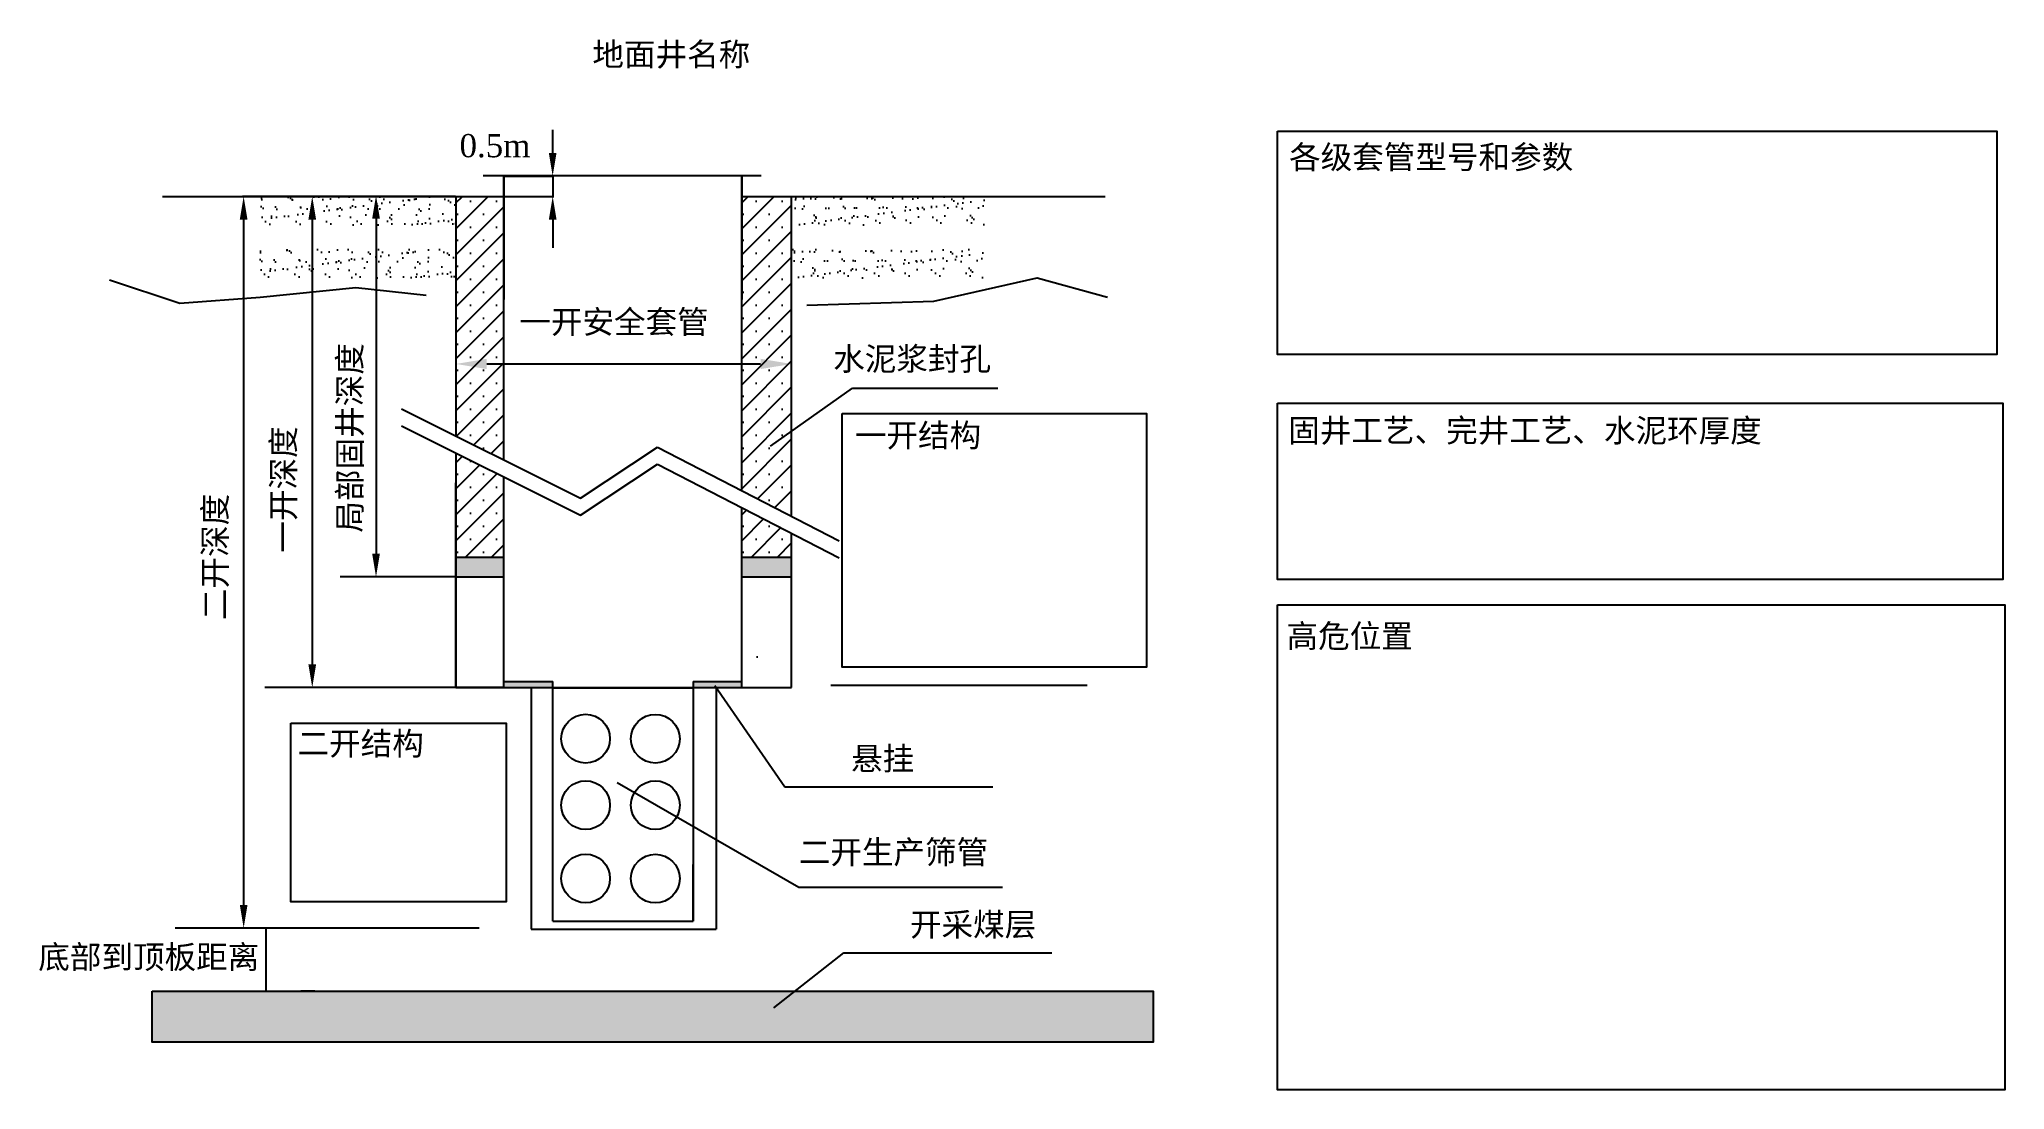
# Model space of a CAD drawing. Header units: millimetres. Extents: x 552 to 3100, y -360 to 1001.
import ezdxf

# ---------------------------------------------------------------- set-up
doc = ezdxf.new("R2010")
doc.units = ezdxf.units.MM

msp = doc.modelspace()

# ---------------------------------------------------------------- hatches: boundary and pattern name
h = msp.add_hatch()
h.set_pattern_fill('AR-SAND', color=256, scale=0.5, style=0)
h.paths.add_polyline_path([(1092.4, 797.6), (838.8, 797.6), (838.8, 760.8), (1092.4, 760.8)])
h.paths.add_polyline_path([(1783.2, 797.6), (1527.4, 797.6), (1527.4, 760.8), (1783.2, 760.8)])
h = msp.add_hatch()
h.set_pattern_fill('SACNCR', color=256, scale=10, style=0)
h.paths.add_polyline_path([(1092.4, 487.4), (1154.5, 456.3), (1154.5, 797.6), (1092.4, 797.6)])
h.paths.add_polyline_path([(1462.9, 416.5), (1527.4, 383.2), (1527.4, 797.6), (1462.9, 797.6)])
h.paths.add_polyline_path([(1092.4, 330.4), (1154.5, 330.4), (1154.5, 434.2), (1092.4, 465.3)])
h.paths.add_polyline_path([(1462.9, 330.4), (1527.4, 330.4), (1527.4, 361.1), (1462.9, 394.4)])
h = msp.add_hatch()
h.set_pattern_fill('AR-SAND', color=256, scale=10, style=0)
h.paths.add_polyline_path([(1154.5, 797.6), (1092.4, 797.6), (1092.4, 161.2), (1154.5, 161.2)])
h.paths.add_polyline_path([(1527.4, 797.6), (1462.9, 797.6), (1462.9, 161.2), (1527.4, 161.2)])
h = msp.add_hatch()
h.set_pattern_fill('AR-SAND', color=256, scale=0.5, style=0)
h.set_pattern_definition([(37.5, (-1.534, -68.505), (-0.80002, 24.47066), [0, -19.304, 0, -21.59, 0, -20.6375]), (7.5, (-1.534, -68.505), (22.47616, 35.84126), [0, -10.414, 0, -17.399, 0, -6.6675]), (327.5, (-17.155, -68.505), (39.54962, 0.07186), [0, -6.35, 0, -22.86, 0, -29.845]), (317.5, (-17.155, -68.505), (38.1778, 11.14647), [0, -3.175, 0, -14.986, 0, -17.145])])
h.paths.add_polyline_path([(1090.8, 729.1), (837.3, 729.1), (837.3, 692.3), (1090.8, 692.3)])
h.paths.add_polyline_path([(1781.6, 729.1), (1525.9, 729.1), (1525.9, 692.3), (1781.6, 692.3)])
h = msp.add_hatch(color=256)
h.paths.add_polyline_path([(1154.5, 330.4), (1092.4, 330.4), (1092.4, 304.6), (1154.5, 304.6)])
h.paths.add_polyline_path([(1527.4, 330.4), (1462.9, 330.4), (1462.9, 304.6), (1527.4, 304.6)])
h = msp.add_hatch()
h.set_pattern_fill('SACNCR', color=256, style=0)
h.paths.add_polyline_path([(1218, 161.2), (1218, 168.9), (1154.5, 168.9), (1154.5, 161.2)])
h.paths.add_polyline_path([(1462.9, 161.2), (1462.9, 168.9), (1400.1, 168.9), (1400.1, 161.2)])
msp.add_hatch(color=256).paths.add_polyline_path([(1996.1, -232), (698.6, -232), (698.6, -298.5), (1996.1, -298.5)])

# ---------------------------------------------------------------- linework, layer by layer
for p, q in [((1217.8, 854.1), (1217.8, 884.1)), ((1127.7, 824.7), (1488.2, 824.7)), ((1154.5, 456.3), (1154.5, 824.7)), ((1154.5, 824.1), (1154.5, 664)), ((1155.2, 824.1), (1219.1, 824.1)), ((1217.8, 824.1), (1217.8, 797.6)), ((1462.9, 416.5), (1462.9, 824.7)), ((1462.9, 824.1), (1462.9, 664)), ((712, 797.6), (1154.5, 797.6)), ((844.1, 797.6), (815.9, 797.6)), ((1091.7, 797.6), (844.7, 797.6)), ((1092.4, 797.6), (1092.4, 487.4)), ((1155.2, 797.6), (1219.1, 797.6)), ((1462.9, 797.6), (1933.9, 797.6)), ((1527.4, 383.2), (1527.4, 797.6)), ((817.2, 767.6), (817.2, -120.4)), ((906.1, 767.6), (906.1, 191.2)), ((988.8, 782.9), (988.8, 334.6)), ((1217.8, 767.6), (1217.8, 731.1)), ((1132.4, 580.6), (1487.4, 580.6)), ((1500, 473.9), (1606.6, 549.1)), ((1606.6, 549.1), (1794.7, 549.1)), ((1022, 522.5), (1254, 406.6)), ((1022, 500.4), (1254, 384.5)), ((1092.4, 465.3), (1092.4, 161.2)), ((1254, 406.6), (1353.5, 472.8)), ((1353.5, 472.8), (1589.2, 351.4)), ((1154.5, 161.2), (1154.5, 434.2)), ((1254, 384.5), (1353.5, 450.7)), ((1353.5, 450.7), (1589.2, 329.3)), ((1092.4, 161.8), (1092.4, 426.7)), ((1527.4, 383.2), (1527.4, 426.7)), ((1462.9, 161.2), (1462.9, 394.4)), ((1527.4, 161.2), (1527.4, 361.1)), ((1527.4, 161.8), (1527.4, 361.1)), ((1092.4, 330.4), (1154.5, 330.4)), ((1462.9, 330.4), (1527.4, 330.4)), ((1092.4, 304.6), (942.4, 304.6)), ((1092.4, 304.6), (1154.5, 304.6)), ((1462.9, 304.6), (1527.4, 304.6)), ((1091.7, 161.2), (844.7, 161.2)), ((1154.6, 161.2), (865.7, 161.2)), ((969.5, 161.2), (951.7, 161.2)), ((1053, 161.3), (987.5, 161.3)), ((1092.4, 161.2), (1527.4, 161.2)), ((1154.5, 168.9), (1218, 168.9)), ((1189.8, 161.2), (1189.8, -151.7)), ((1189.8, 160.6), (1189.8, 68.1)), ((1218, -141.6), (1218, 168.9)), ((1218, 161.1), (1400.1, 161.1)), ((1400.1, 168.9), (1400.1, -141.6)), ((1400.1, 168.9), (1462.9, 168.9)), ((1427.9, 163.9), (1518.8, 32.4)), ((1429.9, 161.2), (1429.9, -151.7)), ((1429.9, 160.6), (1429.9, 68.1)), ((1578.3, 164.4), (1910.7, 164.4)), ((1301.4, 38.1), (1536.8, -97.3)), ((1518.8, 32.4), (1788.4, 32.4)), ((1218, -141.6), (1218, -68.1)), ((1400.1, -141.6), (1400.1, -68.1)), ((1536.8, -97.3), (1800.8, -97.3)), ((1122.7, -150.4), (728.6, -150.4)), ((844.1, -150.4), (815.9, -150.4)), ((846, -149.7), (846, -232)), ((1189.8, -151.7), (1429.9, -151.7)), ((1218, -141.6), (1400.1, -141.6)), ((1504.3, -254), (1595.2, -182.6)), ((1595.2, -182.6), (1864.8, -182.6)), ((909.4, -232), (891.5, -232))]:
    msp.add_line(p, q)
for points in [[(2157.6, 882.5), (3089.9, 882.5), (3089.9, 592.7), (2157.6, 592.7)], [(1593, 516.5), (1987.4, 516.5), (1987.4, 187.6), (1593, 187.6)], [(2157.5, 530), (3097.9, 530), (3097.9, 301.1), (2157.5, 301.1)], [(2157.5, 268.6), (3100.1, 268.6), (3100.1, -359.9), (2157.5, -359.9)], [(878.2, 114.9), (1157.7, 114.9), (1157.7, -116.5), (878.2, -116.5)], [(698.6, -232), (1996.1, -232), (1996.1, -298.5), (698.6, -298.5)]]:
    msp.add_lwpolyline(points, close=True)
for points in [[(643.4, 689.8), (734.6, 659.5), (838.4, 667.1), (962.4, 679.7), (1053.6, 669.6)], [(1547.3, 656.9), (1711.8, 662), (1846, 692.3), (1937.2, 667.1)]]:
    msp.add_lwpolyline(points)
for centre in [(1260.5, 95), (1350.9, 94.9), (1260.5, 8.8), (1350.9, 8.8), (1260.5, -86.2), (1350.9, -86.3)]:
    msp.add_circle(centre, 31.6)
for points in [[(1212.8, 854.1), (1222.8, 854.1), (1217.8, 824.1)], [(812.2, 767.6), (822.2, 767.6), (817.2, 797.6)], [(901.1, 767.6), (911.1, 767.6), (906.1, 797.6)], [(983.8, 768.9), (993.8, 768.9), (988.8, 798.9)], [(1212.8, 767.6), (1222.8, 767.6), (1217.8, 797.6)], [(1132.4, 587.3), (1132.4, 574), (1092.4, 580.6)], [(1487.4, 587.3), (1487.4, 574), (1527.4, 580.6)], [(983.8, 334.6), (993.8, 334.6), (988.8, 304.6)], [(901.1, 191.2), (911.1, 191.2), (906.1, 161.2)], [(812.2, -120.4), (822.2, -120.4), (817.2, -150.4)]]:
    msp.add_solid(points)

# ---------------------------------------------------------------- texts
at = {"attachment_point": 1}
for s, insert, char_height, width in [('{\\fSimSun|b0|i0|c134|p2;地面井名称}', (1269.3, 996.8), 30, 722.469), ('{\\fSimSun|b0|i0|c134|p2;各级套管型号和参数}', (2172.5, 863.7), 30, 917.4), ('{\\fSimSun|b0|i0|c134|p54;\\H3x;水泥浆封孔}', (1581.5, 602.3), 10, 219.442), ('{\\fSimSun|b0|i0|c134|p54;\\H3x;固井工艺、完井工艺、水泥环厚度}', (2171.4, 509.4), 10, 926.429), ('{\\fSimSun|b0|i0|c134|p2;一开结构}', (1609.6, 503.1), 30, 377.834), ('{\\fSimSun|b0|i0|c134|p54;\\H3x;高危位置}', (2169.2, 243), 10, 930.944), ('{\\fSimSun|b0|i0|c134|p2;二开结构}', (887.1, 103.7), 30, 270.639), ('{\\fSimSun|b0|i0|c134|p54;\\H3x;悬挂}', (1604.6, 84.2), 10, 219.442), ('{\\fSimSun|b0|i0|c134|p54;二开生产筛管}', (1536.8, -37), 30, 270.913), ('{\\fSimSun|b0|i0|c134|p54;\\H3x;开采煤层}', (1681, -130.8), 10, 219.442)]:
    msp.add_mtext(s, dxfattribs=dict(at, insert=insert, char_height=char_height, width=width))
at = {"char_height": 30, "attachment_point": 5}
for s, insert in [('{\\fTimes New Roman|b0|i0|c186|p18;0.5m}', (1143, 863.2)), ('{\\fSimSun|b0|i0|c134|p2;一开安全套管}', (1297.3, 633.4)), ('{\\fSimSun|b0|i0|c134|p2;底部到顶板距离}', (694.2, -189.6))]:
    msp.add_mtext(s, dxfattribs=dict(at, insert=insert))
at = {"char_height": 30, "attachment_point": 5, "rotation": 90}
for s, insert in [('{\\fSimSun|b0|i0|c134|p2;局部固井深度}', (956.5, 484.8)), ('{\\fSimSun|b0|i0|c134|p2;一开深度}', (870.3, 417.9)), ('{\\fSimSun|b0|i0|c134|p2;二开深度}', (781.7, 330.5))]:
    msp.add_mtext(s, dxfattribs=dict(at, insert=insert))

doc.saveas('drawing.dxf')
